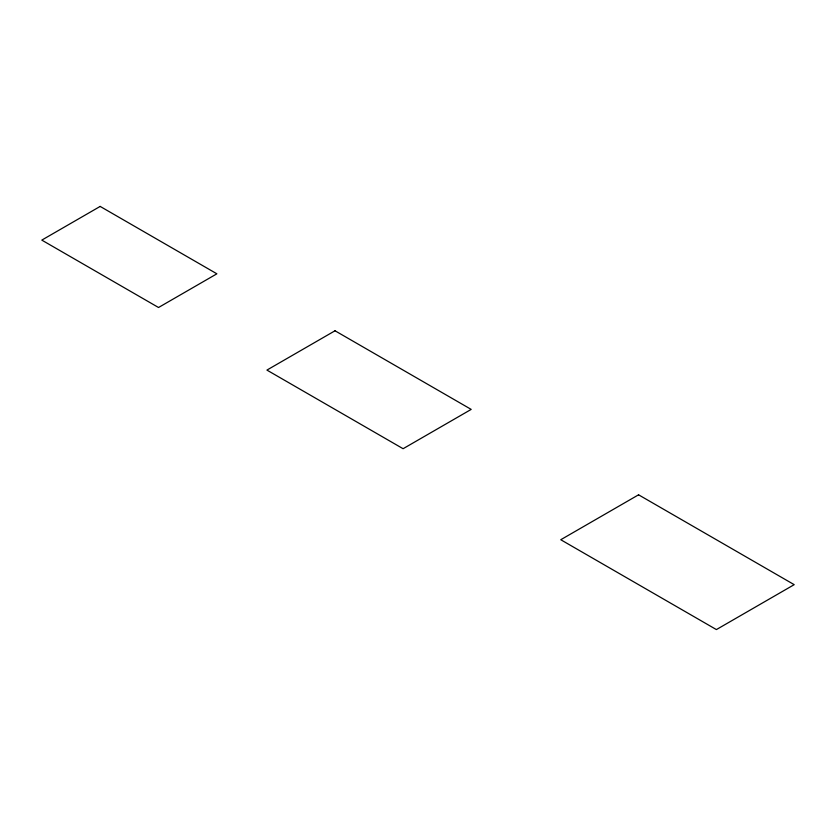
<?xml version="1.0" encoding="UTF-8"?>
<svg xmlns="http://www.w3.org/2000/svg" width="836" height="836" viewBox="0 0 836 836"><rect width="100%" height="100%" fill="white"/><g stroke="black" fill="none" stroke-linecap="round" stroke-linejoin="round"><path stroke-width="1.25" d="M100.163 206.419L41.8 240.11L158.526 307.502L216.879 273.811L100.163 206.419M335.017 330.774L266.924 370.087L403.098 448.713L471.19 409.4L335.017 330.774M638.568 494.807L560.757 539.732L716.389 629.581L794.2 584.657L638.568 494.807"/></g></svg>
